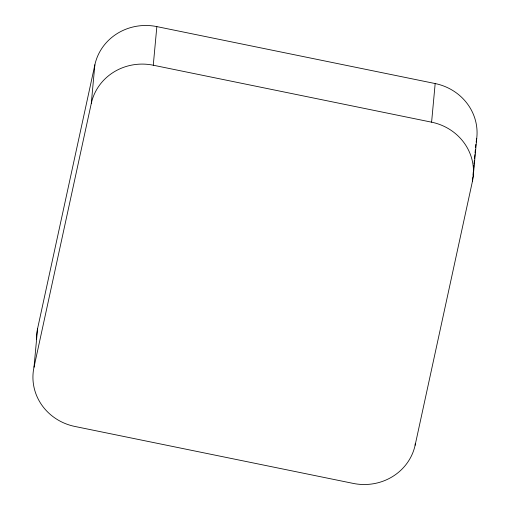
<?xml version="1.0" encoding="UTF-8"?>
<svg xmlns="http://www.w3.org/2000/svg" width="510" height="510" viewBox="0 0 510 510"><rect width="100%" height="100%" fill="white"/><g stroke="black" fill="none" stroke-linecap="round" stroke-linejoin="round"><path stroke-width="0.76" d="M472.776 177.467L472.413 181.407L415.127 445.204A52.498 49.814 5.3 0 1 353.149 483.397L74.823 426.443A52.498 49.814 5.3 0 1 34.004 367.213L37.587 328.593L94.873 64.795A52.498 49.814 5.3 0 1 156.85 26.603L435.177 83.557A52.498 49.814 5.3 0 1 476.149 142.054M34.004 367.213L91.29 103.409L94.873 64.795M91.29 103.409A52.498 49.814 5.3 0 1 153.268 65.216L156.85 26.603M472.413 181.407A52.498 49.814 5.3 0 0 431.594 122.177L435.177 83.557M415.127 445.204L415.274 443.63M473 175.102L473.293 171.947M473.509 169.581L473.873 165.642M474.019 164.067L474.389 160.127M474.536 158.553L474.899 154.606M475.046 153.032L475.339 149.883M475.556 147.517L475.849 144.362M473.152 176.983L476.735 138.369M153.268 65.216L431.594 122.177M36.516 339.226A52.498 49.814 5.3 0 1 37.587 328.593"/></g></svg>
